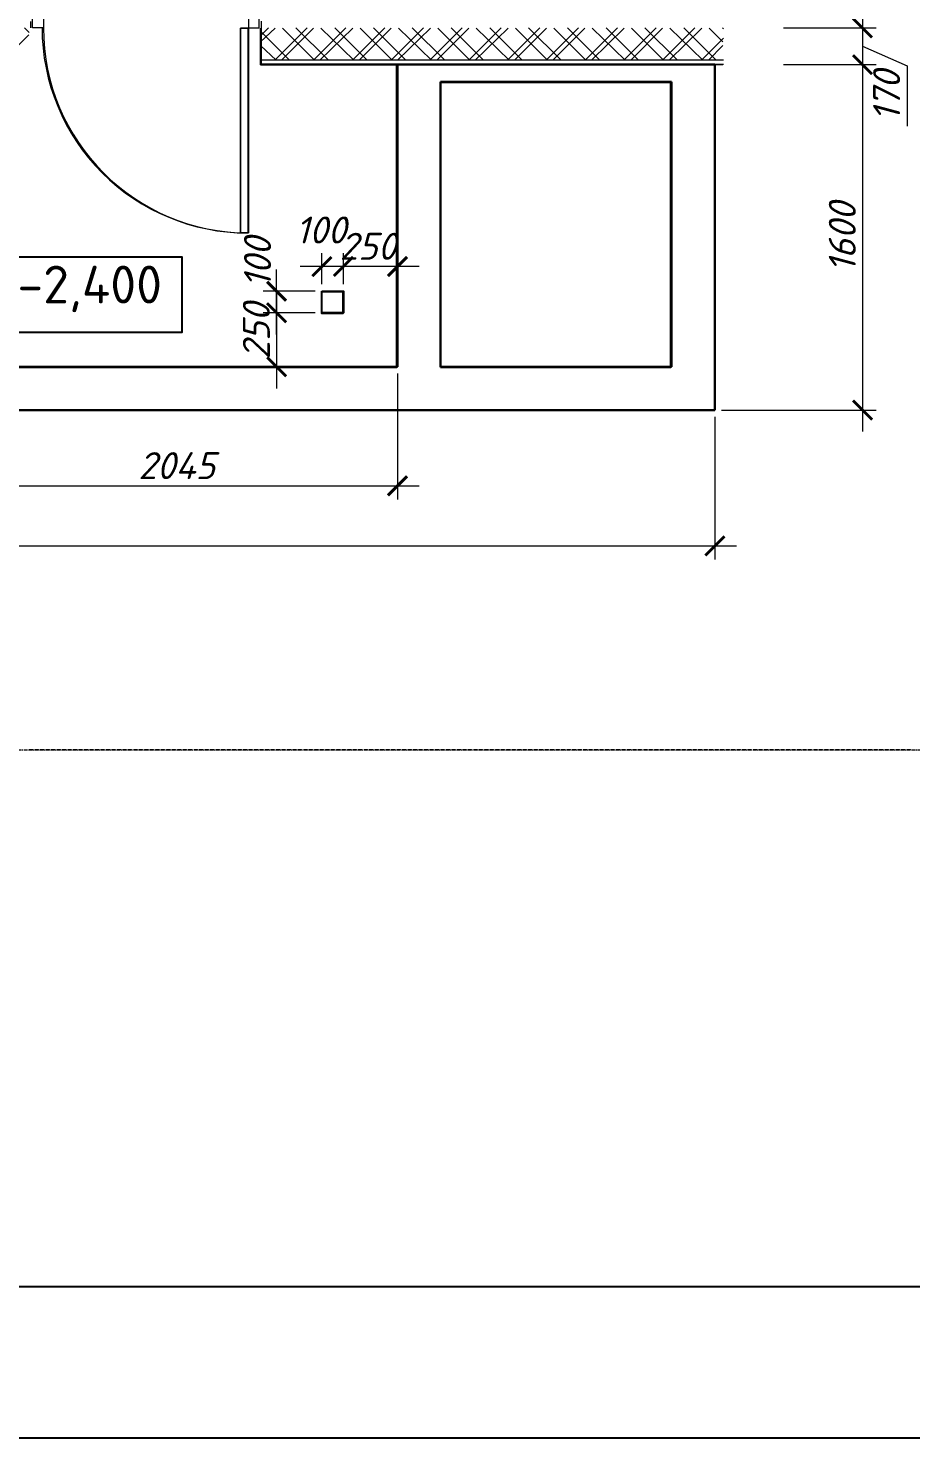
# Model space of a CAD drawing. Header units: millimetres. Extents: x -10178924 to 11692288, y -947381 to 58396.
# Drawn here: x 726371 to 730459, y -799477 to -792949 of the extents above; entities that cross this region are included whole.
import ezdxf

# ---------------------------------------------------------------- set-up
doc = ezdxf.new("R2010")
doc.units = ezdxf.units.MM
for name, pattern in [('GOST2.303 4', [7, 5, -2, 0]), ('HIDDEN', [9.525, 6.35, -3.175]), ('осевая', [50.8, 31.75, -6.35, 6.35, -6.35])]:
    doc.linetypes.add(name, pattern=pattern)
for name, color, linetype, true_color in [('PDF _АР_Двери', 7, 'Continuous', 0x545454), ('PDF _Отметки', 7, 'Continuous', 0x7f9fff), ('PDF _Размеры осевые', 7, 'Continuous', 0x5d6970)]:
    doc.layers.add(name, color=color, linetype=linetype, true_color=true_color)
for name, color, linetype in [('PDF _Лестницы _ крыльца.1', 7, 'Continuous'), ('PDF _Отделка СТЕН', 6, 'Continuous'), ('PDF _Утепление', 6, 'Continuous'), ('PDF _Штрих', 7, 'Continuous'), ('Лестницы _ крыльца.1', 7, 'Continuous')]:
    doc.layers.add(name, color=color, linetype=linetype)
for name, color, linetype, lineweight in [('PDF _Текст', 7, 'Continuous', 5), ('АР_Двери', 250, 'Continuous', 9), ('Двери', 7, 'Continuous', 9), ('Основная ГКЛ', 250, 'Continuous', 9), ('Отделка СТЕН', 6, 'Continuous', 13), ('Размеры клад.', 7, 'Continuous', 0), ('Размеры осевые', 153, 'Continuous', 9), ('Утепление', 251, 'Continuous', 9), ('Штрих', 7, 'Continuous', 13)]:
    doc.layers.add(name, color=color, linetype=linetype, lineweight=lineweight)
doc.styles.add('GOST 2.304_new', font='isocpeui.ttf')
doc.styles.add('PDF ISOCPEUR', font='isocpeur.ttf')
doc.styles.add('Текст_М100', font='GOST_Common Italic.ttf', dxfattribs={"height": 250})
doc.dimstyles.new('SPDS 1_50', dxfattribs={"dimscale": 50, "dimtxt": 2.5, "dimasz": 1.77, "dimexe": 1.25, "dimexo": 0.625, "dimtad": 1, "dimdec": 0, "dimrnd": 0.001, "dimtxsty": 'GOST 2.304_new', "dimblk": 'ARCHTICK', "dimcen": 2.5, "dimdle": 2, "dimclrt": 256, "dimadec": 0, "dimazin": 2, "dimtfac": 0.75, "dimtdec": 0, "dimtmove": 1, "dimatfit": 3, "dimfxl": 1, "dimtolj": 1, "dimlwd": 9, "dimlwe": 9, "dimarcsym": 0})
doc.dimstyles.new('Размеры_М100', dxfattribs={"dimtxt": 250, "dimasz": 100, "dimexe": 100, "dimexo": 100, "dimgap": 100, "dimtad": 1, "dimrnd": 5, "dimtxsty": 'Текст_М100', "dimblk": 'ARCHTICK', "dimcen": 250, "dimdle": 100, "dimadec": 0, "dimazin": 2, "dimtfac": 1, "dimtmove": 1, "dimatfit": 3, "dimfxl": 1, "dimarcsym": 0})

# ---------------------------------------------------------------- blocks, each defined once
blk = doc.blocks.new('*U2226')
at = {"layer": 'АР_Двери'}
for points in [[(-999.7, 0), (-1049.7, 0), (-1049.7, 125), (-999.7, 125)], [(-50, 0), (0, 0), (0, 125), (-50, 125)], [(-50, -949.7), (-85, -949.7), (-85, 0), (-50, 0)]]:
    blk.add_lwpolyline(points, close=True, dxfattribs=at)
blk.add_arc((-50, 0), 949.7, 180, 270, dxfattribs=at)
at = {"layer": 'Основная ГКЛ', "linetype": 'HIDDEN', "ltscale": 5}
for p, q in [((-1059.7, 125), (-1059.7, 0)), ((10, 0), (10, 125))]:
    blk.add_line(p, q, dxfattribs=at)
blk = doc.blocks.new('_ArchTick')
at = {"color": 0, "linetype": 'ByBlock', "const_width": 0.15}
blk.add_lwpolyline([(-0.5, -0.5), (0.5, 0.5)], dxfattribs=at)
blk = doc.blocks.new('*D2672')
at = {"layer": 'Defpoints', "color": 0, "ltscale": 100, "transparency": 16777216}
for p in [(-542.1, -13726.9), (7192.8, -13926.9), (7192.8, -14555.9)]:
    blk.add_point(p, dxfattribs=at)
at = {"layer": 'Размеры клад.', "color": 0, "lineweight": 9, "ltscale": 100, "transparency": 16777216}
for p, q in [((-542.1, -13758.2), (-542.1, -14618.4)), ((7192.8, -13958.2), (7192.8, -14618.4)), ((-642.1, -14555.9), (7292.8, -14555.9))]:
    blk.add_line(p, q, dxfattribs=at)
at = {"layer": 'Размеры клад.', "color": 0, "lineweight": 9, "ltscale": 100, "transparency": 16777216, "xscale": 88.5, "yscale": 88.5, "zscale": 88.5, "rotation": 180}
blk.add_blockref('_ArchTick', (-542.1, -14555.9), dxfattribs=at)
at = {"layer": 'Размеры клад.', "color": 0, "lineweight": 9, "ltscale": 100, "transparency": 16777216, "xscale": 88.5, "yscale": 88.5, "zscale": 88.5}
blk.add_blockref('_ArchTick', (7192.8, -14555.9), dxfattribs=at)
at = {"layer": 'Размеры клад.', "ltscale": 100, "transparency": 16777216, "insert": (3325.3, -14461.3), "char_height": 125, "attachment_point": 5, "style": 'GOST 2.304_new'}
blk.add_mtext('\\A1;7735', dxfattribs=at)
blk = doc.blocks.new('*D2674')
at = {"layer": 'Defpoints', "color": 0, "ltscale": 100, "transparency": 16777216}
for p in [(5722.8, -13726.9), (3677.7, -13926.9), (5722.8, -14278.1)]:
    blk.add_point(p, dxfattribs=at)
at = {"layer": 'Размеры клад.', "color": 0, "lineweight": 9, "ltscale": 100, "transparency": 16777216}
for p, q in [((5722.8, -13758.2), (5722.8, -14340.6)), ((3677.7, -13958.2), (3677.7, -14340.6)), ((3577.7, -14278.1), (5822.8, -14278.1))]:
    blk.add_line(p, q, dxfattribs=at)
at = {"layer": 'Размеры клад.', "color": 0, "lineweight": 9, "ltscale": 100, "transparency": 16777216, "xscale": 88.5, "yscale": 88.5, "zscale": 88.5, "rotation": 180}
blk.add_blockref('_ArchTick', (3677.7, -14278.1), dxfattribs=at)
at = {"layer": 'Размеры клад.', "color": 0, "lineweight": 9, "ltscale": 100, "transparency": 16777216, "xscale": 88.5, "yscale": 88.5, "zscale": 88.5}
blk.add_blockref('_ArchTick', (5722.8, -14278.1), dxfattribs=at)
at = {"layer": 'Размеры клад.', "ltscale": 100, "transparency": 16777216, "insert": (4700.2, -14184.3), "char_height": 125, "attachment_point": 5, "style": 'GOST 2.304_new'}
blk.add_mtext('\\A1;2045', dxfattribs=at)
blk = doc.blocks.new('*D2675')
at = {"layer": 'Defpoints', "color": 0, "ltscale": 100, "transparency": 16777216}
for p in [(7479.4, -12156.9), (7479.4, -12326.9), (7876.8, -12326.9)]:
    blk.add_point(p, dxfattribs=at)
at = {"layer": 'Размеры клад.', "color": 0, "lineweight": 9, "ltscale": 100, "transparency": 16777216}
for p, q in [((7876.8, -12056.9), (7876.8, -12426.9)), ((7510.6, -12156.9), (7939.3, -12156.9)), ((7876.8, -12241.9), (8083, -12332.3)), ((7510.6, -12326.9), (7939.3, -12326.9)), ((8083, -12332.3), (8083, -12611.3))]:
    blk.add_line(p, q, dxfattribs=at)
at = {"layer": 'Размеры клад.', "color": 0, "lineweight": 9, "ltscale": 100, "transparency": 16777216, "xscale": 88.5, "yscale": 88.5, "zscale": 88.5}
for p, rotation in [((7876.8, -12156.9), 90), ((7876.8, -12326.9), 270)]:
    blk.add_blockref('_ArchTick', p, dxfattribs=dict(at, rotation=rotation))
at = {"layer": 'Размеры клад.', "ltscale": 100, "transparency": 16777216, "insert": (7988.5, -12471.8), "char_height": 125, "attachment_point": 5, "rotation": 90, "style": 'GOST 2.304_new'}
blk.add_mtext('\\A1;170', dxfattribs=at)
blk = doc.blocks.new('*D2676')
at = {"layer": 'Defpoints', "color": 0, "ltscale": 100, "transparency": 16777216}
for p in [(7479.4, -12326.9), (7192.8, -13926.9), (7876.8, -13926.9)]:
    blk.add_point(p, dxfattribs=at)
at = {"layer": 'Размеры клад.', "color": 0, "lineweight": 9, "ltscale": 100, "transparency": 16777216}
for p, q in [((7876.8, -12226.9), (7876.8, -14026.9)), ((7510.6, -12326.9), (7939.3, -12326.9)), ((7224, -13926.9), (7939.3, -13926.9))]:
    blk.add_line(p, q, dxfattribs=at)
at = {"layer": 'Размеры клад.', "color": 0, "lineweight": 9, "ltscale": 100, "transparency": 16777216, "xscale": 88.5, "yscale": 88.5, "zscale": 88.5}
for p, rotation in [((7876.8, -12326.9), 90), ((7876.8, -13926.9), 270)]:
    blk.add_blockref('_ArchTick', p, dxfattribs=dict(at, rotation=rotation))
at = {"layer": 'Размеры клад.', "ltscale": 100, "transparency": 16777216, "insert": (7783.1, -13126.9), "char_height": 125, "attachment_point": 5, "rotation": 90, "style": 'GOST 2.304_new'}
blk.add_mtext('\\A1;1600', dxfattribs=at)
blk = doc.blocks.new('*D2679')
at = {"layer": 'Defpoints', "color": 0, "ltscale": 100, "transparency": 16777216}
for p in [(5372.5, -13476.6), (5162.8, -13726.9), (5418.5, -13726.9)]:
    blk.add_point(p, dxfattribs=at)
at = {"layer": 'Размеры клад.', "color": 0, "lineweight": 9, "ltscale": 100, "transparency": 16777216}
for p, q in [((5162.8, -13376.6), (5162.8, -13826.9)), ((5341.3, -13476.6), (5100.3, -13476.6)), ((5387.3, -13726.9), (5100.3, -13726.9))]:
    blk.add_line(p, q, dxfattribs=at)
at = {"layer": 'Размеры клад.', "color": 0, "lineweight": 9, "ltscale": 100, "transparency": 16777216, "xscale": 88.5, "yscale": 88.5, "zscale": 88.5}
for p, rotation in [((5162.8, -13476.6), 90), ((5162.8, -13726.9), 270)]:
    blk.add_blockref('_ArchTick', p, dxfattribs=dict(at, rotation=rotation))
at = {"layer": 'Размеры клад.', "ltscale": 100, "transparency": 16777216, "insert": (5069.1, -13562.1), "char_height": 125, "attachment_point": 5, "rotation": 90, "style": 'GOST 2.304_new'}
blk.add_mtext('\\A1;250', dxfattribs=at)
blk = doc.blocks.new('*D2680')
at = {"layer": 'Defpoints', "color": 0, "ltscale": 100, "transparency": 16777216}
for p in [(5472.5, -13262.1), (5722.8, -13289.6), (5472.5, -13375.6)]:
    blk.add_point(p, dxfattribs=at)
at = {"layer": 'Размеры клад.', "color": 0, "lineweight": 9, "ltscale": 100, "transparency": 16777216}
for p, q in [((5472.5, -13344.4), (5472.5, -13199.6)), ((5722.8, -13258.4), (5722.8, -13199.6)), ((5822.8, -13262.1), (5372.5, -13262.1))]:
    blk.add_line(p, q, dxfattribs=at)
at = {"layer": 'Размеры клад.', "color": 0, "lineweight": 9, "ltscale": 100, "transparency": 16777216, "xscale": 88.5, "yscale": 88.5, "zscale": 88.5, "rotation": 180}
blk.add_blockref('_ArchTick', (5472.5, -13262.1), dxfattribs=at)
at = {"layer": 'Размеры клад.', "color": 0, "lineweight": 9, "ltscale": 100, "transparency": 16777216, "xscale": 88.5, "yscale": 88.5, "zscale": 88.5}
blk.add_blockref('_ArchTick', (5722.8, -13262.1), dxfattribs=at)
at = {"layer": 'Размеры клад.', "ltscale": 100, "transparency": 16777216, "insert": (5585.6, -13168.4), "char_height": 125, "attachment_point": 5, "style": 'GOST 2.304_new'}
blk.add_mtext('\\A1;250', dxfattribs=at)
blk = doc.blocks.new('*D2681')
at = {"layer": 'Defpoints', "color": 0, "ltscale": 100, "transparency": 16777216}
for p in [(5162.8, -13376.6), (5372.5, -13376.6), (5279.1, -13476.6)]:
    blk.add_point(p, dxfattribs=at)
at = {"layer": 'Размеры клад.', "color": 0, "lineweight": 9, "ltscale": 100, "transparency": 16777216}
for p, q in [((5162.8, -13576.6), (5162.8, -13276.6)), ((5341.3, -13376.6), (5100.3, -13376.6)), ((5247.8, -13476.6), (5100.3, -13476.6))]:
    blk.add_line(p, q, dxfattribs=at)
at = {"layer": 'Размеры клад.', "color": 0, "lineweight": 9, "ltscale": 100, "transparency": 16777216, "xscale": 88.5, "yscale": 88.5, "zscale": 88.5}
for p, rotation in [((5162.8, -13376.6), 90), ((5162.8, -13476.6), 270)]:
    blk.add_blockref('_ArchTick', p, dxfattribs=dict(at, rotation=rotation))
at = {"layer": 'Размеры клад.', "ltscale": 100, "transparency": 16777216, "insert": (5074.6, -13243.5), "char_height": 125, "attachment_point": 5, "rotation": 90, "style": 'GOST 2.304_new'}
blk.add_mtext('\\A1;100', dxfattribs=at)
blk = doc.blocks.new('*D2682')
at = {"layer": 'Defpoints', "color": 0, "ltscale": 100, "transparency": 16777216}
for p in [(5372.5, -13262.1), (5372.5, -13375.6), (5472.5, -13375.6)]:
    blk.add_point(p, dxfattribs=at)
at = {"layer": 'Размеры клад.', "color": 0, "lineweight": 9, "ltscale": 100, "transparency": 16777216}
for p, q in [((5372.5, -13344.4), (5372.5, -13199.6)), ((5472.5, -13344.4), (5472.5, -13199.6)), ((5572.5, -13262.1), (5272.5, -13262.1))]:
    blk.add_line(p, q, dxfattribs=at)
at = {"layer": 'Размеры клад.', "color": 0, "lineweight": 9, "ltscale": 100, "transparency": 16777216, "xscale": 88.5, "yscale": 88.5, "zscale": 88.5, "rotation": 180}
blk.add_blockref('_ArchTick', (5372.5, -13262.1), dxfattribs=at)
at = {"layer": 'Размеры клад.', "color": 0, "lineweight": 9, "ltscale": 100, "transparency": 16777216, "xscale": 88.5, "yscale": 88.5, "zscale": 88.5}
blk.add_blockref('_ArchTick', (5472.5, -13262.1), dxfattribs=at)
at = {"layer": 'Размеры клад.', "ltscale": 100, "transparency": 16777216, "insert": (5367.6, -13093), "char_height": 125, "attachment_point": 5, "style": 'GOST 2.304_new'}
blk.add_mtext('\\A1;100', dxfattribs=at)
blk = doc.blocks.new('*D2703')
at = {"layer": 'Defpoints', "color": 0, "ltscale": 100, "transparency": 16777216}
for p in [(0, -18048.2), (54000, -18048.2), (54000, -18687)]:
    blk.add_point(p, dxfattribs=at)
at = {"layer": 'Размеры осевые', "color": 0, "lineweight": -2, "ltscale": 100, "transparency": 16777216}
for p, q in [((0, -18148.2), (0, -18787)), ((54000, -18148.2), (54000, -18787)), ((-100, -18687), (54100, -18687))]:
    blk.add_line(p, q, dxfattribs=at)
at = {"layer": 'Размеры осевые', "color": 0, "lineweight": -2, "ltscale": 100, "transparency": 16777216, "xscale": 100, "yscale": 100, "zscale": 100, "rotation": 180}
blk.add_blockref('_ArchTick', (0, -18687), dxfattribs=at)
at = {"layer": 'Размеры осевые', "color": 0, "lineweight": -2, "ltscale": 100, "transparency": 16777216, "xscale": 100, "yscale": 100, "zscale": 100}
blk.add_blockref('_ArchTick', (54000, -18687), dxfattribs=at)
at = {"layer": 'Размеры осевые', "color": 0, "ltscale": 100, "transparency": 16777216, "insert": (27000, -18462), "char_height": 250, "attachment_point": 5, "style": 'Текст_М100'}
blk.add_mtext('54000', dxfattribs=at)
blk = doc.blocks.new('*D2704')
at = {"layer": 'Defpoints', "color": 0, "ltscale": 100, "transparency": 16777216}
for p in [(0, -17775.5), (23750, -17775.5), (23750, -17987)]:
    blk.add_point(p, dxfattribs=at)
at = {"layer": 'Размеры осевые', "color": 0, "lineweight": -2, "ltscale": 100, "transparency": 16777216}
for p, q in [((0, -17875.5), (0, -18087)), ((23750, -17875.5), (23750, -18087)), ((-100, -17987), (23850, -17987))]:
    blk.add_line(p, q, dxfattribs=at)
at = {"layer": 'Размеры осевые', "color": 0, "lineweight": -2, "ltscale": 100, "transparency": 16777216, "xscale": 100, "yscale": 100, "zscale": 100, "rotation": 180}
blk.add_blockref('_ArchTick', (0, -17987), dxfattribs=at)
at = {"layer": 'Размеры осевые', "color": 0, "lineweight": -2, "ltscale": 100, "transparency": 16777216, "xscale": 100, "yscale": 100, "zscale": 100}
blk.add_blockref('_ArchTick', (23750, -17987), dxfattribs=at)
at = {"layer": 'Размеры осевые', "color": 0, "ltscale": 100, "transparency": 16777216, "insert": (11875, -17760.4), "char_height": 250, "attachment_point": 5, "style": 'Текст_М100'}
blk.add_mtext('23750', dxfattribs=at)
blk = doc.blocks.new('A$C5282721b')
at = {"layer": 'Отделка СТЕН', "true_color": 0x000000, "transparency": 33554687}
h = blk.add_hatch(dxfattribs=at)
h.set_pattern_fill('ANSI37', color=18, scale=40)
h.set_pattern_definition([(45, (-80675.71, 25038.16), (-89.80256, 89.80256), []), (135, (-80675.71, 25038.16), (-89.80256, -89.80256), [])])
edge = h.paths.add_edge_path()
edge.add_arc((4272.707, -12232.411), 261.061, 163.18851, 196.5800184)
edge.add_line((4022.5, -12306.906), (1569.133, -12306.906))
edge.add_line((1569.133, -12306.906), (1504.847, -12156.906))
edge.add_line((1504.847, -12156.906), (4022.803, -12156.906))
h.paths.add_polyline_path([(5092.5, -12156.906), (5092.5, -12306.906), (7232.752, -12306.906), (7232.752, -12156.906)])
at = {"layer": 'Лестницы _ крыльца.1', "color": 18, "true_color": 0x000000, "transparency": 33554687}
blk.add_line((7192.752, -12326.906), (5092.5, -12326.906), dxfattribs=at)
at = {"layer": 'Лестницы _ крыльца.1', "color": 18, "lineweight": 30, "true_color": 0x000000, "transparency": 33554687}
for p, q in [((7192.752, -12326.906), (7192.752, -13926.906)), ((2177.704, -13726.906), (5722.752, -13726.906)), ((3588.029, -13926.906), (7192.752, -13926.906))]:
    blk.add_line(p, q, dxfattribs=at)
at = {"layer": 'Лестницы _ крыльца.1', "color": 18, "true_color": 0x000000, "transparency": 33554687}
blk.add_lwpolyline([(5372.529, -13376.621), (5472.529, -13376.621), (5472.529, -13476.621), (5372.529, -13476.621)], close=True, dxfattribs=at)
at = {"layer": 'Размеры осевые', "color": 251, "linetype": 'осевая', "ltscale": 0.5, "transparency": 33554687}
blk.add_line((-9750, -15500), (34900, -15500), dxfattribs=at)
at = {"layer": 'Утепление', "color": 18, "true_color": 0x000000, "transparency": 33554687}
for p, q in [((5092.5, -12326.906), (5092.5, -12156.906)), ((7232.752, -12306.906), (5092.5, -12306.906)), ((7232.752, -12326.906), (5092.5, -12326.906))]:
    blk.add_line(p, q, dxfattribs=at)
at = {"layer": 'Штрих', "color": 18, "lineweight": 30, "ltscale": 50, "true_color": 0x000000, "transparency": 33554687}
for p, q in [((5722.752, -12326.906), (5722.752, -13726.906)), ((6992.752, -12406.906), (5922.752, -12406.906)), ((5922.752, -12406.906), (5922.752, -13726.906)), ((6992.752, -13726.906), (6992.752, -12406.906)), ((5922.752, -13726.906), (6992.752, -13726.906))]:
    blk.add_line(p, q, dxfattribs=at)
at = {"layer": 'Штрих', "color": 18, "linetype": 'GOST2.303 4', "ltscale": 50, "true_color": 0x000000, "transparency": 33554687}
blk.add_line((5922.752, -12406.906), (5922.752, -13726.906), dxfattribs=at)
at = {"layer": 'Двери', "color": 18, "linetype": 'Continuous', "ltscale": 2, "true_color": 0x000000, "transparency": 33554687}
blk.add_blockref('*U2226', (5082.5, -12156.906), dxfattribs=at)
at = {"layer": 'Размеры клад.', "color": 18, "ltscale": 100, "true_color": 0x000000, "transparency": 33554687}
for base, p1, p2, picture, middle in [((7876.836, -12326.906), (7479.369, -12156.906), (7479.369, -12326.906), '*D2675', (8083.047, -12363.594)), ((5162.8, -13376.621), (5279.071, -13476.621), (5372.529, -13376.621), '*D2681', (5168.387, -13243.468)), ((5162.8, -13726.906), (5372.529, -13476.621), (5418.529, -13726.906), '*D2679', (5162.8, -13562.113))]:
    dim = blk.add_linear_dim(base=base, p1=p1, p2=p2, angle=90, dimstyle='SPDS 1_50', dxfattribs=at)
    dim.commit()
    dim.dimension.update_dxf_attribs({"geometry": picture, "text_midpoint": middle, "dimtype": 128})
dim = blk.add_linear_dim(base=(7876.836, -13926.906), p1=(7479.369, -12326.906), p2=(7192.752, -13926.906), angle=90, dimstyle='SPDS 1_50', dxfattribs=at)
dim.commit()
dim.dimension.update_dxf_attribs({"geometry": '*D2676', "text_midpoint": (7783.086, -13126.906)})
for base, p1, p2, picture, middle in [((5372.529, -13262.123), (5472.529, -13375.621), (5372.529, -13375.621), '*D2682', (5367.617, -13186.774)), ((5472.529, -13262.123), (5722.752, -13289.647), (5472.529, -13375.621), '*D2680', (5585.64, -13262.123))]:
    dim = blk.add_linear_dim(base=base, p1=p1, p2=p2, dimstyle='SPDS 1_50', dxfattribs=at)
    dim.commit()
    dim.dimension.update_dxf_attribs({"geometry": picture, "text_midpoint": middle, "dimtype": 128})
for base, p1, p2, picture, middle in [((7192.752, -14555.876), (-542.077, -13726.906), (7192.752, -13926.906), '*D2672', (3325.337, -14461.321)), ((5722.752, -14278.052), (3677.704, -13926.906), (5722.752, -13726.906), '*D2674', (4700.228, -14184.302))]:
    dim = blk.add_linear_dim(base=base, p1=p1, p2=p2, dimstyle='SPDS 1_50', dxfattribs=at)
    dim.commit()
    dim.dimension.update_dxf_attribs({"geometry": picture, "text_midpoint": middle})
at = {"layer": 'Размеры осевые', "color": 251, "ltscale": 100, "transparency": 33554687}
for base, p1, p2, picture, middle in [((23750, -17986.992), (0, -17775.5), (23750, -17775.5), '*D2704', (11875, -17760.382)), ((54000, -18686.992), (0, -18048.178), (54000, -18048.178), '*D2703', (27000, -18461.992))]:
    dim = blk.add_linear_dim(base=base, p1=p1, p2=p2, dimstyle='Размеры_М100', dxfattribs=at)
    dim.commit()
    dim.dimension.update_dxf_attribs({"geometry": picture, "text_midpoint": middle})

msp = doc.modelspace()

# ---------------------------------------------------------------- linework, layer by layer
at = {"layer": 'PDF _АР_Двери', "lineweight": 9}
msp.add_lwpolyline([(727387.8, -793896.9), (727353.9, -793896.9), (727353.9, -792948.7), (727387.8, -792948.7)], close=True, dxfattribs=at)
msp.add_arc((727385.6, -792946.6), 950.4, 179.99998, 270.00002, dxfattribs=at)
at = {"layer": 'PDF _Лестницы _ крыльца.1', "lineweight": 25}
msp.add_lwpolyline([(729551, -793118), (727447.1, -793118)], dxfattribs=at)
at = {"layer": 'PDF _Лестницы _ крыльца.1', "lineweight": 30}
for points in [[(729551, -793118), (729551, -794718.1)], [(724534.5, -794519.2), (728077.7, -794519.2)], [(724619.2, -794718.2), (725944.2, -794718.2), (729550.8, -794718.2)]]:
    msp.add_lwpolyline(points, dxfattribs=at)
at = {"layer": 'PDF _Лестницы _ крыльца.1', "lineweight": 25}
msp.add_lwpolyline([(727730.7, -794167.9), (727828.1, -794167.9), (727828.1, -794269.5), (727730.7, -794269.5)], close=True, dxfattribs=at)
at = {"layer": 'PDF _Отделка СТЕН', "lineweight": 13}
for points in [[(727447.1, -793012.2), (727514.8, -792948.7)], [(727544.4, -793096.8), (727692.6, -792948.7)], [(727696.8, -793096.8), (727548.7, -792948.7)], [(727722.2, -793096.8), (727874.6, -792948.7)], [(727878.9, -793096.8), (727726.5, -792948.7)], [(727904.3, -793096.8), (728052.4, -792948.7)], [(728056.7, -793096.8), (727908.5, -792948.7)], [(728082.1, -793096.8), (728234.5, -792948.7)], [(728238.7, -793096.8), (728086.3, -792948.7)], [(728264.1, -793096.8), (728412.3, -792948.7)], [(728416.5, -793096.8), (728268.3, -792948.7)], [(728441.9, -793096.8), (728594.3, -792948.7)], [(728598.5, -793096.8), (728446.1, -792948.7)], [(728623.9, -793096.8), (728772.1, -792948.7)], [(728776.3, -793096.8), (728628.2, -792948.7)], [(728801.7, -793096.8), (728949.9, -792948.7)], [(728954.1, -793096.8), (728806, -792948.7)], [(728979.5, -793096.8), (729131.9, -792948.7)], [(729136.2, -793096.8), (728983.8, -792948.7)], [(729161.6, -793096.8), (729309.7, -792948.7)], [(729314, -793096.8), (729165.8, -792948.7)], [(729339.4, -793096.8), (729491.8, -792948.7)], [(729496, -793096.8), (729343.6, -792948.7)], [(729589.1, -793012.2), (729525.6, -792948.7)], [(727519, -793096.8), (727447.1, -793029.1)], [(729521.4, -793096.8), (729589.1, -793029.1)]]:
    msp.add_lwpolyline(points, dxfattribs=at)
at = {"layer": 'PDF _Отметки', "lineweight": 25}
msp.add_lwpolyline([(726253.2, -794358.4), (726253.2, -794007), (727082.9, -794007), (727082.9, -794358.4)], close=True, dxfattribs=at)
at = {"layer": 'PDF _Размеры осевые', "lineweight": 9}
for points in [[(726371.8, -796288.8), (726371.8, -796288.8)], [(726376, -796288.8), (726392.9, -796288.8)], [(726397.2, -796288.8), (726397.2, -796288.8)], [(726401.4, -796288.8), (726418.3, -796288.8)], [(726422.6, -796288.8), (726422.6, -796288.8)], [(726426.8, -796288.8), (726443.7, -796288.8)], [(726448, -796288.8), (726448, -796288.8)], [(726452.2, -796288.8), (726469.1, -796288.8)], [(726473.4, -796288.8), (726473.4, -796288.8)], [(726477.6, -796288.8), (726494.5, -796288.8)], [(726498.8, -796288.8), (726498.8, -796288.8)], [(726503, -796288.8), (726519.9, -796288.8)], [(726524.2, -796288.8), (726524.2, -796288.8)], [(726528.4, -796288.8), (726545.3, -796288.8)], [(726549.6, -796288.8), (726549.6, -796288.8)], [(726553.8, -796288.8), (726570.7, -796288.8)], [(726575, -796288.8), (726575, -796288.8)], [(726579.2, -796288.8), (726596.1, -796288.8)], [(726600.4, -796288.8), (726600.4, -796288.8)], [(726604.6, -796288.8), (726621.5, -796288.8)], [(726625.8, -796288.8), (726625.8, -796288.8)], [(726630, -796288.8), (726646.9, -796288.8)], [(726651.2, -796288.8), (726651.2, -796288.8)], [(726655.4, -796288.8), (726672.3, -796288.8)], [(726676.6, -796288.8), (726676.6, -796288.8)], [(726680.8, -796288.8), (726697.7, -796288.8)], [(726702, -796288.8), (726702, -796288.8)], [(726706.2, -796288.8), (726723.1, -796288.8)], [(726727.4, -796288.8), (726727.4, -796288.8)], [(726731.6, -796288.8), (726748.5, -796288.8)], [(726752.8, -796288.8), (726752.8, -796288.8)], [(726757, -796288.8), (726773.9, -796288.8)], [(726778.2, -796288.8), (726778.2, -796288.8)], [(726782.4, -796288.8), (726799.3, -796288.8)], [(726803.6, -796288.8), (726803.6, -796288.8)], [(726807.8, -796288.8), (726824.7, -796288.8)], [(726829, -796288.8), (726829, -796288.8)], [(726833.2, -796288.8), (726850.1, -796288.8)], [(726854.4, -796288.8), (726854.4, -796288.8)], [(726858.6, -796288.8), (726875.5, -796288.8)], [(726879.8, -796288.8), (726879.8, -796288.8)], [(726884, -796288.8), (726901, -796288.8)], [(726905.2, -796288.8), (726905.2, -796288.8)], [(726909.4, -796288.8), (726926.3, -796288.8)], [(726930.6, -796288.8), (726930.6, -796288.8)], [(726934.8, -796288.8), (726951.7, -796288.8)], [(726956, -796288.8), (726956, -796288.8)], [(726960.2, -796288.8), (726977.1, -796288.8)], [(726981.4, -796288.8), (726981.4, -796288.8)], [(726985.6, -796288.8), (727002.5, -796288.8)], [(727006.8, -796288.8), (727006.8, -796288.8)], [(727011, -796288.8), (727027.9, -796288.8)], [(727032.2, -796288.8), (727032.2, -796288.8)], [(727036.4, -796288.8), (727053.3, -796288.8)], [(727057.6, -796288.8), (727057.6, -796288.8)], [(727061.8, -796288.8), (727078.7, -796288.8)], [(727083, -796288.8), (727083, -796288.8)], [(727087.2, -796288.8), (727104.2, -796288.8)], [(727108.4, -796288.8), (727108.4, -796288.8)], [(727112.6, -796288.8), (727129.6, -796288.8)], [(727133.8, -796288.8), (727133.8, -796288.8)], [(727138, -796288.8), (727155, -796288.8)], [(727159.2, -796288.8), (727159.2, -796288.8)], [(727163.4, -796288.8), (727180.3, -796288.8)], [(727184.6, -796288.8), (727184.6, -796288.8)], [(727188.8, -796288.8), (727205.7, -796288.8)], [(727210, -796288.8), (727210, -796288.8)], [(727214.2, -796288.8), (727231.1, -796288.8)], [(727235.4, -796288.8), (727235.4, -796288.8)], [(727239.6, -796288.8), (727256.5, -796288.8)], [(727260.8, -796288.8), (727260.8, -796288.8)], [(727265, -796288.8), (727281.9, -796288.8)], [(727286.2, -796288.8), (727286.2, -796288.8)], [(727290.4, -796288.8), (727307.4, -796288.8)], [(727311.6, -796288.8), (727311.6, -796288.8)], [(727315.8, -796288.8), (727332.8, -796288.8)], [(727337, -796288.8), (727337, -796288.8)], [(727341.2, -796288.8), (727358.2, -796288.8)], [(727362.4, -796288.8), (727362.4, -796288.8)], [(727366.6, -796288.8), (727383.6, -796288.8)], [(727387.8, -796288.8), (727387.8, -796288.8)], [(727392, -796288.8), (727409, -796288.8)], [(727413.2, -796288.8), (727413.2, -796288.8)], [(727417.4, -796288.8), (727434.3, -796288.8)], [(727438.6, -796288.8), (727438.6, -796288.8)], [(727442.8, -796288.8), (727459.7, -796288.8)], [(727464, -796288.8), (727464, -796288.8)], [(727468.2, -796288.8), (727485.1, -796288.8)], [(727489.4, -796288.8), (727489.4, -796288.8)], [(727493.6, -796288.8), (727510.5, -796288.8)], [(727514.8, -796288.8), (727514.8, -796288.8)], [(727519, -796288.8), (727536, -796288.8)], [(727540.2, -796288.8), (727540.2, -796288.8)], [(727544.4, -796288.8), (727561.4, -796288.8)], [(727565.6, -796288.8), (727565.6, -796288.8)], [(727569.8, -796288.8), (727586.8, -796288.8)], [(727591, -796288.8), (727591, -796288.8)], [(727595.2, -796288.8), (727612.2, -796288.8)], [(727616.4, -796288.8), (727616.4, -796288.8)], [(727620.6, -796288.8), (727637.6, -796288.8)], [(727641.8, -796288.8), (727641.8, -796288.8)], [(727646, -796288.8), (727663, -796288.8)], [(727667.2, -796288.8), (727667.2, -796288.8)], [(727671.4, -796288.8), (727688.3, -796288.8)], [(727692.6, -796288.8), (727692.6, -796288.8)], [(727696.8, -796288.8), (727713.7, -796288.8)], [(727718, -796288.8), (727718, -796288.8)], [(727722.2, -796288.8), (727739.2, -796288.8)], [(727743.4, -796288.8), (727743.4, -796288.8)], [(727747.6, -796288.8), (727764.6, -796288.8)], [(727768.8, -796288.8), (727768.8, -796288.8)], [(727773, -796288.8), (727790, -796288.8)], [(727794.2, -796288.8), (727794.2, -796288.8)], [(727798.4, -796288.8), (727815.4, -796288.8)], [(727819.6, -796288.8), (727819.6, -796288.8)], [(727823.8, -796288.8), (727840.8, -796288.8)], [(727845, -796288.8), (727845, -796288.8)], [(727849.2, -796288.8), (727866.2, -796288.8)], [(727870.4, -796288.8), (727870.4, -796288.8)], [(727874.6, -796288.8), (727891.6, -796288.8)], [(727895.8, -796288.8), (727895.8, -796288.8)], [(727900, -796288.8), (727917, -796288.8)], [(727921.2, -796288.8), (727921.2, -796288.8)], [(727925.4, -796288.8), (727942.4, -796288.8)], [(727946.6, -796288.8), (727946.6, -796288.8)], [(727950.8, -796288.8), (727967.8, -796288.8)], [(727972, -796288.8), (727972, -796288.8)], [(727976.2, -796288.8), (727993.2, -796288.8)], [(727997.4, -796288.8), (727997.4, -796288.8)], [(728001.6, -796288.8), (728018.6, -796288.8)], [(728022.8, -796288.8), (728022.8, -796288.8)], [(728027, -796288.8), (728044, -796288.8)], [(728048.2, -796288.8), (728048.2, -796288.8)], [(728052.4, -796288.8), (728069.4, -796288.8)], [(728073.6, -796288.8), (728073.6, -796288.8)], [(728077.8, -796288.8), (728094.8, -796288.8)], [(728099, -796288.8), (728099, -796288.8)], [(728103.2, -796288.8), (728120.2, -796288.8)], [(728124.4, -796288.8), (728124.4, -796288.8)], [(728128.6, -796288.8), (728145.6, -796288.8)], [(728149.8, -796288.8), (728149.8, -796288.8)], [(728154, -796288.8), (728171, -796288.8)], [(728175.2, -796288.8), (728175.2, -796288.8)], [(728179.4, -796288.8), (728196.4, -796288.8)], [(728200.6, -796288.8), (728200.6, -796288.8)], [(728204.8, -796288.8), (728221.8, -796288.8)], [(728226, -796288.8), (728226, -796288.8)], [(728230.2, -796288.8), (728247.2, -796288.8)], [(728251.4, -796288.8), (728251.4, -796288.8)], [(728255.6, -796288.8), (728272.6, -796288.8)], [(728276.8, -796288.8), (728276.8, -796288.8)], [(728281, -796288.8), (728298, -796288.8)], [(728302.2, -796288.8), (728302.2, -796288.8)], [(728306.4, -796288.8), (728323.4, -796288.8)], [(728327.6, -796288.8), (728327.6, -796288.8)], [(728331.8, -796288.8), (728348.8, -796288.8)], [(728353, -796288.8), (728353, -796288.8)], [(728357.2, -796288.8), (728374.2, -796288.8)], [(728378.4, -796288.8), (728378.4, -796288.8)], [(728382.6, -796288.8), (728399.6, -796288.8)], [(728403.8, -796288.8), (728403.8, -796288.8)], [(728408, -796288.8), (728425, -796288.8)], [(728429.2, -796288.8), (728429.2, -796288.8)], [(728433.4, -796288.8), (728450.4, -796288.8)], [(728454.6, -796288.8), (728454.6, -796288.8)], [(728458.8, -796288.8), (728475.8, -796288.8)], [(728480, -796288.8), (728480, -796288.8)], [(728484.2, -796288.8), (728501.2, -796288.8)], [(728505.4, -796288.8), (728505.4, -796288.8)], [(728509.6, -796288.8), (728526.6, -796288.8)], [(728530.8, -796288.8), (728530.8, -796288.8)], [(728535, -796288.8), (728552, -796288.8)], [(728556.2, -796288.8), (728556.2, -796288.8)], [(728560.4, -796288.8), (728577.4, -796288.8)], [(728581.6, -796288.8), (728581.6, -796288.8)], [(728585.8, -796288.8), (728602.8, -796288.8)], [(728607, -796288.8), (728607, -796288.8)], [(728611.2, -796288.8), (728628.2, -796288.8)], [(728632.4, -796288.8), (728632.4, -796288.8)], [(728636.6, -796288.8), (728653.6, -796288.8)], [(728657.8, -796288.8), (728657.8, -796288.8)], [(728662, -796288.8), (728679, -796288.8)], [(728683.2, -796288.8), (728683.2, -796288.8)], [(728687.4, -796288.8), (728704.4, -796288.8)], [(728708.6, -796288.8), (728708.6, -796288.8)], [(728712.8, -796288.8), (728729.8, -796288.8)], [(728734, -796288.8), (728734, -796288.8)], [(728738.2, -796288.8), (728755.2, -796288.8)], [(728759.4, -796288.8), (728759.4, -796288.8)], [(728763.6, -796288.8), (728780.6, -796288.8)], [(728784.8, -796288.8), (728784.8, -796288.8)], [(728789, -796288.8), (728806, -796288.8)], [(728810.2, -796288.8), (728810.2, -796288.8)], [(728814.4, -796288.8), (728831.4, -796288.8)], [(728835.6, -796288.8), (728835.6, -796288.8)], [(728839.8, -796288.8), (728856.8, -796288.8)], [(728861, -796288.8), (728861, -796288.8)], [(728865.2, -796288.8), (728882.2, -796288.8)], [(728886.4, -796288.8), (728886.4, -796288.8)], [(728890.6, -796288.8), (728907.6, -796288.8)], [(728911.8, -796288.8), (728911.8, -796288.8)], [(728916, -796288.8), (728933, -796288.8)], [(728937.2, -796288.8), (728937.2, -796288.8)], [(728941.4, -796288.8), (728958.4, -796288.8)], [(728962.6, -796288.8), (728962.6, -796288.8)], [(728966.8, -796288.8), (728983.8, -796288.8)], [(728988, -796288.8), (728988, -796288.8)], [(728992.2, -796288.8), (729009.2, -796288.8)], [(729013.4, -796288.8), (729013.4, -796288.8)], [(729017.6, -796288.8), (729034.6, -796288.8)], [(729038.8, -796288.8), (729038.8, -796288.8)], [(729043, -796288.8), (729060, -796288.8)], [(729064.2, -796288.8), (729064.2, -796288.8)], [(729068.4, -796288.8), (729085.4, -796288.8)], [(729089.6, -796288.8), (729089.6, -796288.8)], [(729093.8, -796288.8), (729110.8, -796288.8)], [(729115, -796288.8), (729115, -796288.8)], [(729119.2, -796288.8), (729136.2, -796288.8)], [(729140.4, -796288.8), (729140.4, -796288.8)], [(729144.6, -796288.8), (729161.6, -796288.8)], [(729165.8, -796288.8), (729165.8, -796288.8)], [(729170, -796288.8), (729187, -796288.8)], [(729191.2, -796288.8), (729191.2, -796288.8)], [(729195.4, -796288.8), (729212.4, -796288.8)], [(729216.6, -796288.8), (729216.6, -796288.8)], [(729220.8, -796288.8), (729237.8, -796288.8)], [(729242, -796288.8), (729242, -796288.8)], [(729246.2, -796288.8), (729263.2, -796288.8)], [(729267.4, -796288.8), (729267.4, -796288.8)], [(729271.6, -796288.8), (729288.6, -796288.8)], [(729292.8, -796288.8), (729292.8, -796288.8)], [(729297, -796288.8), (729314, -796288.8)], [(729318.2, -796288.8), (729318.2, -796288.8)], [(729322.4, -796288.8), (729339.4, -796288.8)], [(729343.6, -796288.8), (729343.6, -796288.8)], [(729347.8, -796288.8), (729364.8, -796288.8)], [(729369, -796288.8), (729369, -796288.8)], [(729373.2, -796288.8), (729390.2, -796288.8)], [(729394.4, -796288.8), (729394.4, -796288.8)], [(729398.6, -796288.8), (729415.6, -796288.8)], [(729419.8, -796288.8), (729419.8, -796288.8)], [(729424, -796288.8), (729441, -796288.8)], [(729445.2, -796288.8), (729445.2, -796288.8)], [(729449.4, -796288.8), (729466.4, -796288.8)], [(729470.6, -796288.8), (729470.6, -796288.8)], [(729474.8, -796288.8), (729491.8, -796288.8)], [(729496, -796288.8), (729496, -796288.8)], [(729500.2, -796288.8), (729517.2, -796288.8)], [(729521.4, -796288.8), (729521.4, -796288.8)], [(729525.6, -796288.8), (729542.6, -796288.8)], [(729546.8, -796288.8), (729546.8, -796288.8)], [(729551, -796288.8), (729568, -796288.8)], [(729572.2, -796288.8), (729572.2, -796288.8)], [(729576.4, -796288.8), (729593.4, -796288.8)], [(729597.6, -796288.8), (729597.6, -796288.8)], [(729601.8, -796288.8), (729618.8, -796288.8)], [(729623, -796288.8), (729623, -796288.8)], [(729627.2, -796288.8), (729644.2, -796288.8)], [(729648.4, -796288.8), (729648.4, -796288.8)], [(729652.6, -796288.8), (729669.6, -796288.8)], [(729673.8, -796288.8), (729673.8, -796288.8)], [(729678, -796288.8), (729695, -796288.8)], [(729699.2, -796288.8), (729699.2, -796288.8)], [(729703.4, -796288.8), (729720.4, -796288.8)], [(729724.6, -796288.8), (729724.6, -796288.8)], [(729728.8, -796288.8), (729745.8, -796288.8)], [(729750, -796288.8), (729750, -796288.8)], [(729754.2, -796288.8), (729771.2, -796288.8)], [(729775.4, -796288.8), (729775.4, -796288.8)], [(729779.6, -796288.8), (729796.6, -796288.8)], [(729800.8, -796288.8), (729800.8, -796288.8)], [(729805, -796288.8), (729822, -796288.8)], [(729826.2, -796288.8), (729826.2, -796288.8)], [(729830.4, -796288.8), (729847.4, -796288.8)], [(729851.6, -796288.8), (729851.6, -796288.8)], [(729855.8, -796288.8), (729872.8, -796288.8)], [(729877, -796288.8), (729877, -796288.8)], [(729881.2, -796288.8), (729898.2, -796288.8)], [(729902.4, -796288.8), (729902.4, -796288.8)], [(729906.6, -796288.8), (729923.6, -796288.8)], [(729927.8, -796288.8), (729927.8, -796288.8)], [(729932, -796288.8), (729949, -796288.8)], [(729953.2, -796288.8), (729953.2, -796288.8)], [(729957.4, -796288.8), (729974.4, -796288.8)], [(729978.6, -796288.8), (729978.6, -796288.8)], [(729982.8, -796288.8), (729999.8, -796288.8)], [(730004, -796288.8), (730004, -796288.8)], [(730008.2, -796288.8), (730025.2, -796288.8)], [(730029.4, -796288.8), (730029.4, -796288.8)], [(730033.6, -796288.8), (730050.6, -796288.8)], [(730054.8, -796288.8), (730054.8, -796288.8)], [(730059, -796288.8), (730076, -796288.8)], [(730080.2, -796288.8), (730080.2, -796288.8)], [(730084.4, -796288.8), (730101.4, -796288.8)], [(730105.6, -796288.8), (730105.6, -796288.8)], [(730109.8, -796288.8), (730126.8, -796288.8)], [(730131, -796288.8), (730131, -796288.8)], [(730135.2, -796288.8), (730152.2, -796288.8)], [(730156.4, -796288.8), (730156.4, -796288.8)], [(730160.6, -796288.8), (730177.6, -796288.8)], [(730181.8, -796288.8), (730181.8, -796288.8)], [(730186, -796288.8), (730203, -796288.8)], [(730207.2, -796288.8), (730207.2, -796288.8)], [(730211.4, -796288.8), (730228.4, -796288.8)], [(730232.6, -796288.8), (730232.6, -796288.8)], [(730236.8, -796288.8), (730253.8, -796288.8)], [(730258, -796288.8), (730258, -796288.8)], [(730262.2, -796288.8), (730279.2, -796288.8)], [(730283.4, -796288.8), (730283.4, -796288.8)], [(730287.6, -796288.8), (730304.6, -796288.8)], [(730308.8, -796288.8), (730308.8, -796288.8)], [(730313, -796288.8), (730330, -796288.8)], [(730334.2, -796288.8), (730334.2, -796288.8)], [(730338.4, -796288.8), (730355.4, -796288.8)], [(730359.6, -796288.8), (730359.6, -796288.8)], [(730363.8, -796288.8), (730380.8, -796288.8)], [(730385, -796288.8), (730385, -796288.8)], [(730389.2, -796288.8), (730406.2, -796288.8)], [(730410.4, -796288.8), (730410.4, -796288.8)], [(730414.6, -796288.8), (730431.6, -796288.8)], [(730435.8, -796288.8), (730435.8, -796288.8)], [(730440, -796288.8), (730457, -796288.8)], [(722256.9, -798778), (746204.1, -798778)], [(722256.9, -799476.5), (776454.5, -799476.5)]]:
    msp.add_lwpolyline(points, dxfattribs=at)
at = {"layer": 'PDF _Утепление', "lineweight": 9}
for points in [[(727447.1, -793118), (727447.1, -792948.7)], [(729589.1, -793096.8), (727447.1, -793096.8)], [(729589.1, -793118), (727447.1, -793118)]]:
    msp.add_lwpolyline(points, dxfattribs=at)
at = {"layer": 'PDF _Штрих', "lineweight": 30}
for points in [[(728077.8, -793118), (728077.8, -794519.2)], [(728281, -793198.4), (728281, -794519.2)], [(729347.8, -794519.2), (729347.8, -793198.5), (728281.1, -793198.5)], [(728281, -794519.2), (729347.8, -794519.2)]]:
    msp.add_lwpolyline(points, dxfattribs=at)
at = {"layer": 'PDF _Штрих', "lineweight": 13}
for points in [[(728281, -793198.4), (728281, -793456.7)], [(728281, -793558.3), (728281, -793808)], [(728281, -793909.6), (728281, -794159.4)], [(728281, -794256.8), (728281, -794519.2)]]:
    msp.add_lwpolyline(points, dxfattribs=at)

# ---------------------------------------------------------------- block references
msp.add_blockref('A$C5282721b', (722358.6, -780790.4))

# ---------------------------------------------------------------- texts
at = {"layer": 'PDF _Текст', "color": 161, "true_color": 0x7f9fff, "insert": (726321, -794156.3), "char_height": 175, "attachment_point": 4, "style": 'PDF ISOCPEUR'}
msp.add_mtext('-2,400', dxfattribs=at)

doc.saveas('drawing.dxf')
